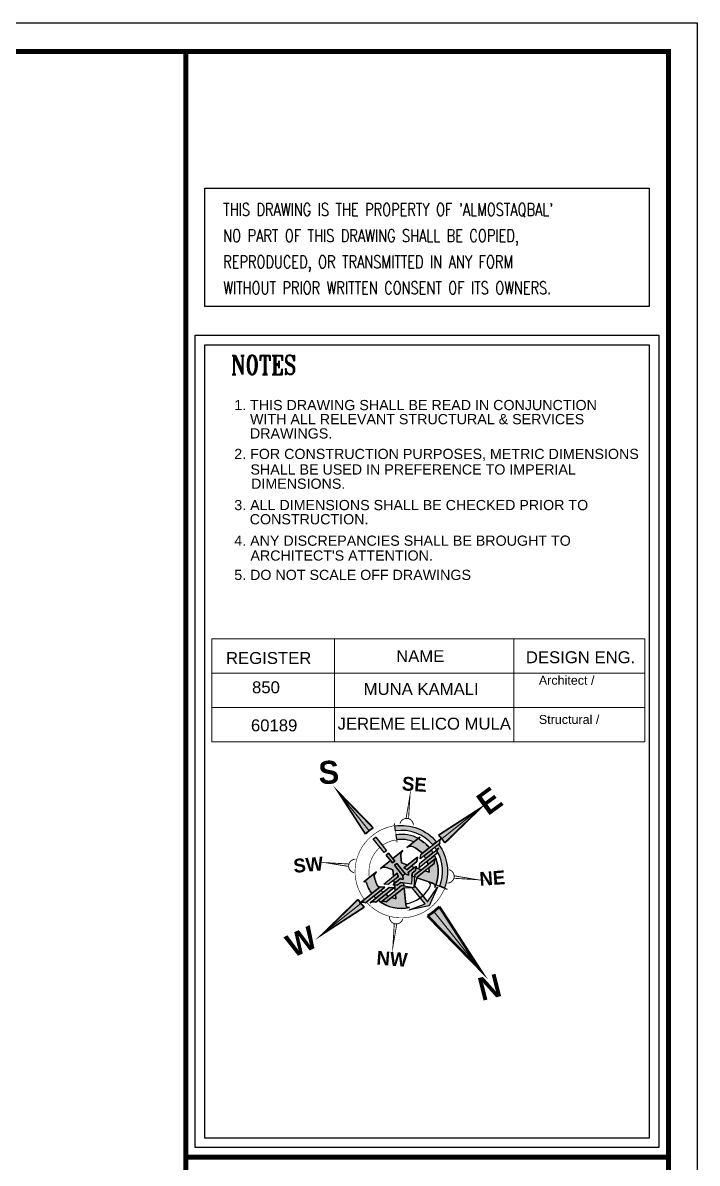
# Model space of a CAD drawing. Header units: metres. Extents: x 503482 to 1007323, y 2781056 to 5562345.
# Drawn here: x 504076.47 to 504092.66, y 2781087.14 to 2781114.53 of the extents above; entities that cross this region are included whole.
import ezdxf

# ---------------------------------------------------------------- set-up
doc = ezdxf.new("R2010")
doc.units = ezdxf.units.M
doc.header["$LTSCALE"] = 10
doc.header["$MEASUREMENT"] = 0
doc.layers.get('0').update_dxf_attribs({"linetype": 'CONTINUOUS'})
doc.layers.add('01_WALLS', color=7, linetype='CONTINUOUS', lineweight=25)
doc.layers.add('TEXT', color=254, linetype='CONTINUOUS', lineweight=13)
doc.layers.add('M.TITLE BLOCK', color=7, linetype='CONTINUOUS')
doc.styles.add('4', font='romab___.ttf')
doc.styles.add('ARIAL', font='arial.ttf')
doc.styles.add('MIC', font='romant.shx', dxfattribs={"width": 0.75})
doc.styles.add('SANSSERIFBOLD', font='sanss___.ttf', dxfattribs={"height": 18})

# ---------------------------------------------------------------- blocks, each defined once
blk = doc.blocks.new('FFFDSEW')
at = {"layer": 'TEXT', "color": 1}
for p, q in [((506281.889, 2818528.979), (506281.889, 2818526.264)), ((506286.624, 2818528.979), (506286.624, 2818526.264)), ((506278.658, 2818528.074), (506290.076, 2818528.074)), ((506278.658, 2818527.169), (506290.076, 2818527.169))]:
    blk.add_line(p, q, dxfattribs=at)
blk.add_lwpolyline([(506278.658, 2818528.979), (506290.076, 2818528.979), (506290.076, 2818526.264), (506278.658, 2818526.264)], close=True, dxfattribs=at)
at = {"layer": 'TEXT', "color": 160, "style": 'ARIAL'}
for s, height, p in [('REGISTER', 0.315, (506279.033, 2818528.319)), ('NAME', 0.315, (506283.518, 2818528.368)), ('DESIGN ENG.', 0.31496, (506286.938, 2818528.339)), ('850', 0.315, (506279.719, 2818527.547)), ('MUNA KAMALI', 0.31496, (506282.662, 2818527.502)), ('Architect /', 0.23622, (506287.28, 2818527.771)), ('60189', 0.315, (506279.69, 2818526.542)), ('JEREME ELICO MULA', 0.31496, (506281.974, 2818526.587)), ('Structural /', 0.23622, (506287.28, 2818526.737))]:
    blk.add_text(s, height=height, dxfattribs=at).set_placement(p)
blk = doc.blocks.new('hhjhj')
at = {"layer": '01_WALLS'}
h = blk.add_hatch(color=153, dxfattribs=at)
h.set_gradient(color1=(92, 145, 230), color2=(37, 105, 177), tint=1)
h.paths.add_polyline_path([(14567.69, 3871.03), (14567.69, 3864.54, -0.023761), (14570.31, 3864.54), (14570.31, 3871.03), (14584.91, 3866.66), (14569.21, 3874.62), (14554.12, 3866.97)])
h.paths.add_polyline_path([(14542.76, 3849.06, -0.262066), (14538.97, 3846.46), (14561.78, 3846.44), (14567.69, 3853), (14567.69, 3853.51), (14561.51, 3849.06)])
h.paths.add_polyline_path([(14552.4, 3841.2), (14555.18, 3843.82), (14535.71, 3843.82, -0.286116), (14531.51, 3841.2)])
h.paths.add_polyline_path([(14546.84, 3835.96), (14549.62, 3838.58), (14528.43, 3838.58, -0.286116), (14524.23, 3835.96)])
h.paths.add_polyline_path([(14565.4, 3835.96, -0.124615), (14564.45, 3838.58), (14553.44, 3838.58), (14550.66, 3835.96)])
h.paths.add_polyline_path([(14571.96, 3843.11, -0.101071), (14573.2, 3841.2), (14581.79, 3841.2), (14579.01, 3843.82), (14575.19, 3843.82), (14569, 3850.85), (14562.82, 3843.82), (14559, 3843.82), (14556.22, 3841.2), (14564.81, 3841.2, -0.102127), (14566.06, 3843.13), (14567.69, 3840.56), (14567.69, 3829.12), (14570.31, 3829.12), (14570.31, 3840.56)])
h.paths.add_polyline_path([(14573.56, 3838.58, -0.124615), (14572.61, 3835.96), (14587.35, 3835.96), (14584.57, 3838.58)])
h.paths.add_polyline_path([(14606.5, 3841.2, -0.286116), (14602.3, 3843.82), (14582.83, 3843.82), (14585.61, 3841.2)])
h.paths.add_polyline_path([(14613.78, 3835.96, -0.286116), (14609.58, 3838.58), (14588.39, 3838.58), (14591.17, 3835.96)])
h.paths.add_polyline_path([(14570.31, 3826.5), (14567.69, 3826.5), (14567.69, 3817.87), (14570.31, 3817.87)])
h.paths.add_polyline_path([(14567.69, 3800.31), (14570.31, 3800.31), (14570.31, 3809.44), (14570.31, 3815.25), (14567.69, 3815.25)])
h = blk.add_hatch(color=153, dxfattribs=at)
h.set_gradient(color1=(92, 145, 230), color2=(37, 105, 177), tint=1)
h.paths.add_polyline_path([(14567.69, 3871.03), (14567.69, 3864.54, -0.023761), (14570.31, 3864.54), (14570.31, 3871.03), (14584.91, 3866.66), (14569.21, 3874.62), (14554.12, 3866.97)])
h.paths.add_polyline_path([(14542.76, 3849.06, -0.262066), (14538.97, 3846.46), (14561.78, 3846.44), (14567.69, 3853), (14567.69, 3853.51), (14561.51, 3849.06)])
h.paths.add_polyline_path([(14552.4, 3841.2), (14555.18, 3843.82), (14535.71, 3843.82, -0.286116), (14531.51, 3841.2)])
h.paths.add_polyline_path([(14546.84, 3835.96), (14549.62, 3838.58), (14528.43, 3838.58, -0.286116), (14524.23, 3835.96)])
h.paths.add_polyline_path([(14565.4, 3835.96, -0.124615), (14564.45, 3838.58), (14553.44, 3838.58), (14550.66, 3835.96)])
h.paths.add_polyline_path([(14571.96, 3843.11, -0.101071), (14573.2, 3841.2), (14581.79, 3841.2), (14579.01, 3843.82), (14575.19, 3843.82), (14569, 3850.85), (14562.82, 3843.82), (14559, 3843.82), (14556.22, 3841.2), (14564.81, 3841.2, -0.102127), (14566.06, 3843.13), (14567.69, 3840.56), (14567.69, 3829.12), (14570.31, 3829.12), (14570.31, 3840.56)])
h.paths.add_polyline_path([(14573.56, 3838.58, -0.124615), (14572.61, 3835.96), (14587.35, 3835.96), (14584.57, 3838.58)])
h.paths.add_polyline_path([(14606.5, 3841.2, -0.286116), (14602.3, 3843.82), (14582.83, 3843.82), (14585.61, 3841.2)])
h.paths.add_polyline_path([(14613.78, 3835.96, -0.286116), (14609.58, 3838.58), (14588.39, 3838.58), (14591.17, 3835.96)])
h.paths.add_polyline_path([(14570.31, 3826.5), (14567.69, 3826.5), (14567.69, 3817.87), (14570.31, 3817.87)])
h.paths.add_polyline_path([(14567.69, 3800.31), (14570.31, 3800.31), (14570.31, 3809.44), (14570.31, 3815.25), (14567.69, 3815.25)])
h = blk.add_hatch(color=51, dxfattribs=at)
h.set_gradient(color1=(244, 242, 128), color2=(233, 230, 63), tint=1)
h.paths.add_polyline_path([(14587.04, 3852.18, -0.041979), (14589.29, 3849.06), (14595.25, 3849.06, 0.259096), (14598.98, 3846.47, 0.204681), (14582.76, 3865.47, -0.442697), (14583.86, 3861.46), (14576.04, 3849.39), (14576.5, 3849.06), (14585.06, 3849.06)])
h.paths.add_polyline_path([(14599.69, 3843.82, 0.021326), (14598.99, 3846.44), (14590.65, 3846.44, -0.030454), (14591.61, 3843.82)])
h.paths.add_polyline_path([(14600.39, 3838.58, 0.020699), (14600.15, 3841.2), (14592.23, 3841.2, -0.02878), (14592.53, 3838.58)])
h.paths.add_polyline_path([(14600.41, 3835.96), (14592.54, 3835.96, -0.122048), (14589.29, 3825.41, -0.198912), (14585.58, 3823.88), (14599.81, 3823.88, -0.577302), (14598.42, 3825.86, 0.08143)])
h.paths.add_polyline_path([(14581.2, 3823.88, -0.256233), (14576.78, 3826.3), (14573.67, 3831.19), (14576.7, 3835.96), (14572.61, 3835.96, 0.124615), (14573.56, 3838.58), (14578.37, 3838.58), (14580.04, 3841.2), (14573.2, 3841.2, 0.101071), (14571.96, 3843.11), (14570.31, 3840.56), (14570.31, 3829.12), (14567.69, 3829.12), (14567.69, 3840.56), (14566.06, 3843.13, 0.102127), (14564.81, 3841.2), (14557.96, 3841.2), (14559.63, 3838.58), (14564.45, 3838.58, 0.124615), (14565.4, 3835.96), (14561.3, 3835.96), (14564.34, 3831.19), (14561.22, 3826.3, -0.256233), (14556.8, 3823.88), (14567.69, 3823.88), (14567.69, 3826.5), (14570.31, 3826.5), (14570.31, 3823.88)])
h.paths.add_polyline_path([(14576.23, 3846.44), (14575, 3847.8), (14573.6, 3845.63), (14575.19, 3843.82), (14579.01, 3843.82), (14580.7, 3842.23), (14583.38, 3846.44)])
h.paths.add_polyline_path([(14550.96, 3852.18), (14552.95, 3849.06), (14561.51, 3849.06), (14562.03, 3849.44), (14554.31, 3861.56, -0.449697), (14555.38, 3865.33, 0.211021), (14538.97, 3846.46, 0.262066), (14542.76, 3849.06), (14548.72, 3849.06, -0.041897)])
h.paths.add_polyline_path([(14546.4, 3843.82, -0.030549), (14547.37, 3846.45), (14538.97, 3846.46, 0.022049), (14538.28, 3843.82)])
h.paths.add_polyline_path([(14537.83, 3841.2, 0.021253), (14537.61, 3838.58), (14545.48, 3838.58, -0.02874), (14545.79, 3841.2)])
h.paths.add_polyline_path([(14545.48, 3835.96), (14537.62, 3835.96, 0.085165), (14539.84, 3825.73, -0.447729), (14538.44, 3823.88), (14552.43, 3823.88, -0.198912), (14548.72, 3825.41, -0.121853)])
h.paths.add_polyline_path([(14554.62, 3846.45), (14557.31, 3842.23), (14559, 3843.82), (14562.82, 3843.82), (14564.44, 3845.67), (14563.05, 3847.85), (14561.78, 3846.44)])
h = blk.add_hatch(color=153, dxfattribs=at)
h.set_gradient(color1=(92, 145, 230), color2=(37, 105, 177), tint=1)
h.paths.add_polyline_path([(14576.5, 3849.06), (14576.04, 3849.39), (14570.31, 3853.51), (14570.31, 3864.54, 0.023761), (14567.69, 3864.54), (14567.69, 3853), (14569, 3854.46), (14576.23, 3846.44), (14583.38, 3846.44), (14598.99, 3846.44, 0.000195), (14598.98, 3846.47, -0.259096), (14595.25, 3849.06), (14589.29, 3849.06)])
h = blk.add_hatch(color=153, dxfattribs=at)
h.set_gradient(color1=(92, 145, 230), color2=(37, 105, 177), tint=1)
h.paths.add_polyline_path([(14576.5, 3849.06), (14576.04, 3849.39), (14570.31, 3853.51), (14570.31, 3864.54, 0.023761), (14567.69, 3864.54), (14567.69, 3853), (14569, 3854.46), (14576.23, 3846.44), (14583.38, 3846.44), (14598.99, 3846.44, 0.000195), (14598.98, 3846.47, -0.259096), (14595.25, 3849.06), (14589.29, 3849.06)])
h = blk.add_hatch(color=153, dxfattribs=at)
h.set_gradient(color1=(92, 145, 230), color2=(37, 105, 177), tint=1)
h.paths.add_polyline_path([(14603.75, 3842.09, 0.158286), (14606.5, 3841.2), (14603.87, 3841.2, -0.018728), (14604.09, 3838.58), (14608.28, 3838.58, 0.254419), (14589, 3870.83), (14586.87, 3867.22, -0.226556)])
h.paths.add_polyline_path([(14586.86, 3806.74), (14589.01, 3803.14, 0.258202), (14608.3, 3835.96), (14604.11, 3835.96, -0.257526)])
h.paths.add_polyline_path([(14598.17, 3823.88), (14593.28, 3823.88, -0.119249), (14583, 3813.2), (14585.25, 3809.44, 0.155133)])
at = {"layer": '01_WALLS', "color": 2}
blk.add_line((14570.31, 3840.56), (14567.69, 3840.56), dxfattribs=at)
at = {"layer": '01_WALLS', "color": 253, "const_width": 0.5}
for points in [[(14590.29, 3873.01, -0.395207), (14587.09, 3872.1, 0.387736), (14535.68, 3858.2, 0.132388), (14529.53, 3838.58), (14537.61, 3838.58, -0.021253), (14537.83, 3841.2), (14531.51, 3841.2, 0.286116), (14535.71, 3843.82), (14538.28, 3843.82, -0.234593), (14555.43, 3865.35, 0.455538), (14554.31, 3861.56), (14554.77, 3860.84, -0.03708), (14558.37, 3862.44, -0.087276), (14567.69, 3864.54), (14567.69, 3871.03), (14554.12, 3866.97), (14569.21, 3874.62), (14584.91, 3866.66), (14570.31, 3871.03), (14570.31, 3864.54, -0.095661), (14580.48, 3862.07, -0.429692), (14581.58, 3858.29), (14584.3, 3862.88, 0.297133), (14582.7, 3865.5, -0.0213), (14585.08, 3864.2)], [(14547.31, 3819.93, -0.045891), (14544.46, 3823.88), (14538.44, 3823.88, 0.447729), (14539.84, 3825.73, -0.085165), (14537.62, 3835.96), (14529.51, 3835.96, 0.262554), (14549.45, 3802.66, 0.253777), (14587.11, 3801.88, -0.396007), (14590.31, 3800.97), (14581.69, 3815.38, -0.340554), (14581.31, 3812.44, -0.105876), (14570.31, 3809.44), (14570.31, 3800.31), (14567.69, 3800.31), (14567.69, 3809.43, -0.220839)]]:
    blk.add_lwpolyline(points, format="xyb", close=True, dxfattribs=at)
at = {"layer": '01_WALLS', "color": 144}
for points in [[(14584.91, 3866.66), (14569.21, 3874.62), (14554.12, 3866.97), (14567.69, 3871.03), (14567.69, 3853.51), (14561.51, 3849.06), (14542.76, 3849.06, -0.262066), (14538.97, 3846.46), (14561.78, 3846.44), (14569, 3854.46), (14576.23, 3846.44), (14599.46, 3846.44, -0.286116), (14595.25, 3849.06), (14576.5, 3849.06), (14570.31, 3853.51), (14570.31, 3871.03), (14584.91, 3866.66)], [(14584.91, 3866.66), (14569.21, 3874.62), (14554.12, 3866.97), (14567.69, 3871.03), (14567.69, 3853.51), (14561.51, 3849.06), (14542.76, 3849.06, -0.262066), (14538.97, 3846.46), (14561.78, 3846.44), (14569, 3854.46), (14576.23, 3846.44), (14599.46, 3846.44, -0.286116), (14595.25, 3849.06), (14576.5, 3849.06), (14570.31, 3853.51), (14570.31, 3871.03), (14584.91, 3866.66)], [(14535.71, 3843.82), (14555.18, 3843.82), (14552.4, 3841.2), (14531.51, 3841.2, 0.286116), (14535.71, 3843.82, -0.286116)], [(14535.71, 3843.82), (14555.18, 3843.82), (14552.4, 3841.2), (14531.51, 3841.2, 0.286116), (14535.71, 3843.82, -0.286116)], [(14581.79, 3841.2), (14579.01, 3843.82), (14575.19, 3843.82), (14569, 3850.85), (14562.82, 3843.82), (14559, 3843.82), (14556.22, 3841.2), (14564.81, 3841.2, -0.102127), (14566.06, 3843.13), (14567.69, 3840.56), (14567.69, 3829.12), (14570.31, 3829.12), (14570.31, 3840.56), (14571.96, 3843.11, -0.101071), (14573.2, 3841.2), (14581.79, 3841.2)], [(14581.79, 3841.2), (14579.01, 3843.82), (14575.19, 3843.82), (14569, 3850.85), (14562.82, 3843.82), (14559, 3843.82), (14556.22, 3841.2), (14564.81, 3841.2, -0.102127), (14566.06, 3843.13), (14567.69, 3840.56), (14567.69, 3829.12), (14570.31, 3829.12), (14570.31, 3840.56), (14571.96, 3843.11, -0.101071), (14573.2, 3841.2), (14581.79, 3841.2)], [(14602.3, 3843.82), (14582.83, 3843.82), (14585.61, 3841.2), (14606.5, 3841.2, -0.286116), (14602.3, 3843.82, 0.286116)], [(14602.3, 3843.82), (14582.83, 3843.82), (14585.61, 3841.2), (14606.5, 3841.2, -0.286116), (14602.3, 3843.82, 0.286116)], [(14549.62, 3838.58), (14546.84, 3835.96), (14524.23, 3835.96, 0.286116), (14528.43, 3838.58, 1.604486), (14528.43, 3838.58), (14549.62, 3838.58)], [(14549.62, 3838.58), (14546.84, 3835.96), (14524.23, 3835.96, 0.286116), (14528.43, 3838.58, 1.604486), (14528.43, 3838.58), (14549.62, 3838.58)], [(14564.45, 3838.58), (14553.44, 3838.58), (14550.66, 3835.96), (14565.4, 3835.96, -0.124615), (14564.45, 3838.58, 1.780028)], [(14564.45, 3838.58), (14553.44, 3838.58), (14550.66, 3835.96), (14565.4, 3835.96, -0.124615), (14564.45, 3838.58, 1.780028)], [(14573.56, 3838.58), (14584.57, 3838.58), (14587.35, 3835.96), (14572.61, 3835.96, 0.124615), (14573.56, 3838.58, -1.780028)], [(14573.56, 3838.58), (14584.57, 3838.58), (14587.35, 3835.96), (14572.61, 3835.96, 0.124615), (14573.56, 3838.58, -1.780028)], [(14588.39, 3838.58), (14591.17, 3835.96), (14613.78, 3835.96, -0.286116), (14609.58, 3838.58, -1.604486), (14609.58, 3838.58), (14588.39, 3838.58)], [(14588.39, 3838.58), (14591.17, 3835.96), (14613.78, 3835.96, -0.286116), (14609.58, 3838.58, -1.604486), (14609.58, 3838.58), (14588.39, 3838.58)]]:
    blk.add_lwpolyline(points, format="xyb", dxfattribs=at)
at = {"layer": '01_WALLS', "color": 2}
for points in [[(14569.21, 3874.62), (14554.12, 3866.97), (14567.69, 3871.03), (14567.69, 3864.54, -0.023761), (14570.31, 3864.54), (14570.31, 3871.03), (14584.91, 3866.66)], [(14554.31, 3861.56, -0.449697), (14555.38, 3865.33, 0.211021), (14538.97, 3846.46, 0.262066), (14542.76, 3849.06), (14548.72, 3849.06, -0.041897), (14550.96, 3852.18), (14552.95, 3849.06), (14561.51, 3849.06), (14562.03, 3849.44)], [(14569, 3854.46), (14576.23, 3846.44), (14598.99, 3846.44, 0.000195), (14598.98, 3846.47, -0.259096), (14595.25, 3849.06), (14576.5, 3849.06), (14570.31, 3853.51), (14570.31, 3864.54, 0.023761), (14567.69, 3864.54), (14567.69, 3853.51), (14561.51, 3849.06), (14542.76, 3849.06, -0.262066), (14538.97, 3846.46), (14561.78, 3846.44)], [(14595.25, 3849.06), (14589.29, 3849.06), (14576.5, 3849.06), (14576.04, 3849.39), (14570.31, 3853.51), (14570.31, 3864.54, 0.023761), (14567.69, 3864.54), (14567.69, 3853.51), (14561.51, 3849.06), (14552.95, 3849.06), (14542.76, 3849.06, -0.262066), (14538.97, 3846.46), (14547.37, 3846.45), (14561.78, 3846.44), (14563.05, 3847.85), (14569, 3854.46), (14576.23, 3846.44), (14583.38, 3846.44), (14598.99, 3846.44, 0.000195), (14598.98, 3846.47, -0.259096)], [(14569, 3854.46), (14576.23, 3846.44), (14598.99, 3846.44, 0.000195), (14598.98, 3846.47, -0.259096), (14595.25, 3849.06), (14576.5, 3849.06), (14570.31, 3853.51), (14570.31, 3864.54, 0.023761), (14567.69, 3864.54), (14567.69, 3853.51), (14561.51, 3849.06), (14542.76, 3849.06, -0.262066), (14538.97, 3846.46), (14561.78, 3846.44)], [(14595.25, 3849.06), (14589.29, 3849.06), (14576.5, 3849.06), (14576.04, 3849.39), (14570.31, 3853.51), (14570.31, 3864.54, 0.023761), (14567.69, 3864.54), (14567.69, 3853.51), (14561.51, 3849.06), (14552.95, 3849.06), (14542.76, 3849.06, -0.262066), (14538.97, 3846.46), (14547.37, 3846.45), (14561.78, 3846.44), (14563.05, 3847.85), (14569, 3854.46), (14576.23, 3846.44), (14583.38, 3846.44), (14598.99, 3846.44, 0.000195), (14598.98, 3846.47, -0.259096)], [(14582.76, 3865.47, -0.447266), (14583.83, 3861.42), (14576.04, 3849.39), (14576.5, 3849.06), (14585.06, 3849.06), (14587.04, 3852.18, -0.041979), (14589.29, 3849.06), (14595.25, 3849.06, 0.259096), (14598.98, 3846.47, 0.204681)], [(14589, 3870.83), (14586.87, 3867.22, -0.226556), (14603.75, 3842.09, 0.158286), (14606.5, 3841.2), (14603.87, 3841.2, -0.018728), (14604.09, 3838.58), (14608.28, 3838.58, 0.254419)], [(14555.18, 3843.82), (14535.71, 3843.82, -0.286116), (14531.51, 3841.2), (14552.4, 3841.2)], [(14555.18, 3843.82), (14535.71, 3843.82, -0.286116), (14531.51, 3841.2), (14552.4, 3841.2)], [(14547.37, 3846.45), (14538.97, 3846.46, 0.022049), (14538.28, 3843.82), (14546.4, 3843.82, -0.030549)], [(14569, 3850.85), (14562.82, 3843.82), (14559, 3843.82), (14556.22, 3841.2), (14564.81, 3841.2, -0.102127), (14566.06, 3843.13), (14567.69, 3840.56), (14567.69, 3829.12), (14570.31, 3829.12), (14570.31, 3840.56), (14571.96, 3843.11, -0.101071), (14573.2, 3841.2), (14581.79, 3841.2), (14579.01, 3843.82), (14575.19, 3843.82)], [(14569, 3850.85), (14562.82, 3843.82), (14559, 3843.82), (14556.22, 3841.2), (14564.81, 3841.2, -0.102127), (14566.06, 3843.13), (14567.69, 3840.56), (14567.69, 3829.12), (14570.31, 3829.12), (14570.31, 3840.56), (14571.96, 3843.11, -0.101071), (14573.2, 3841.2), (14581.79, 3841.2), (14579.01, 3843.82), (14575.19, 3843.82)], [(14576.78, 3826.3), (14573.67, 3831.19), (14576.7, 3835.96), (14572.61, 3835.96, 0.124615), (14573.56, 3838.58), (14578.37, 3838.58), (14580.04, 3841.2), (14573.2, 3841.2, 0.101071), (14571.96, 3843.11), (14570.31, 3840.56), (14570.31, 3829.12), (14567.69, 3829.12), (14567.69, 3840.56), (14566.06, 3843.13, 0.102127), (14564.81, 3841.2), (14557.96, 3841.2), (14559.63, 3838.58), (14564.45, 3838.58, 0.124615), (14565.4, 3835.96), (14561.3, 3835.96), (14564.34, 3831.19), (14561.22, 3826.3, -0.256233), (14556.8, 3823.88), (14567.69, 3823.88), (14567.69, 3826.5), (14570.31, 3826.5), (14570.31, 3823.88), (14581.2, 3823.88, -0.256233)], [(14602.3, 3843.82), (14582.83, 3843.82), (14585.61, 3841.2), (14606.5, 3841.2, -0.286116)], [(14602.3, 3843.82), (14582.83, 3843.82), (14585.61, 3841.2), (14606.5, 3841.2, -0.286116)], [(14598.99, 3846.44), (14590.65, 3846.44, -0.030454), (14591.61, 3843.82), (14599.69, 3843.82, 0.021326)], [(14549.62, 3838.58), (14528.43, 3838.58, -0.286116), (14524.23, 3835.96), (14546.84, 3835.96)], [(14549.62, 3838.58), (14528.43, 3838.58, -0.286116), (14524.23, 3835.96), (14546.84, 3835.96)], [(14545.79, 3841.2), (14537.83, 3841.2, 0.021253), (14537.61, 3838.58), (14545.48, 3838.58, -0.02874)], [(14545.48, 3835.96), (14537.62, 3835.96, 0.085165), (14539.84, 3825.73, -0.447729), (14538.44, 3823.88), (14552.43, 3823.88, -0.198912), (14548.72, 3825.41, -0.121853)], [(14564.45, 3838.58), (14553.44, 3838.58), (14550.66, 3835.96), (14565.4, 3835.96, -0.124615)], [(14564.45, 3838.58), (14553.44, 3838.58), (14550.66, 3835.96), (14565.4, 3835.96, -0.124615)], [(14584.57, 3838.58), (14573.56, 3838.58, -0.124615), (14572.61, 3835.96), (14587.35, 3835.96)], [(14584.57, 3838.58), (14573.56, 3838.58, -0.124615), (14572.61, 3835.96), (14587.35, 3835.96)], [(14600.41, 3835.96), (14592.54, 3835.96, -0.122048), (14589.29, 3825.41, -0.198912), (14585.58, 3823.88), (14599.57, 3823.88, -0.473477), (14598.35, 3825.66, 0.083144)], [(14608.3, 3835.96), (14604.11, 3835.96, -0.257526), (14586.86, 3806.74), (14589.01, 3803.14, 0.258202)], [(14609.58, 3838.58), (14588.39, 3838.58), (14591.17, 3835.96), (14613.78, 3835.96, -0.286116)], [(14609.58, 3838.58), (14588.39, 3838.58), (14591.17, 3835.96), (14613.78, 3835.96, -0.286116)], [(14600.15, 3841.2), (14592.23, 3841.2, -0.02878), (14592.53, 3838.58), (14600.39, 3838.58, 0.020699)], [(14598.17, 3823.88), (14593.28, 3823.88, -0.119249), (14583, 3813.2), (14585.25, 3809.44, 0.155133)]]:
    blk.add_lwpolyline(points, format="xyb", close=True, dxfattribs=at)
at = {"layer": '01_WALLS', "color": 5}
blk.add_lwpolyline([(14585.08, 3864.2), (14590.29, 3873.01)], dxfattribs=at)
at = {"layer": '01_WALLS', "color": 4}
for points in [[(14538.28, 3843.82, -0.23416), (14555.38, 3865.33, 0.449697), (14554.31, 3861.56), (14562.03, 3849.44)], [(14576.04, 3849.39), (14583.86, 3861.46, 0.442697), (14582.76, 3865.47)], [(14582.76, 3865.47, -0.204681), (14598.98, 3846.47, -0.204681)], [(14589, 3870.83), (14586.87, 3867.22, -0.226556), (14603.75, 3842.09, -0.226556)], [(14608.28, 3838.58, 0.254419), (14589, 3870.83)], [(14547.37, 3846.45, 0.030549), (14546.4, 3843.82, 0.030549)], [(14552.95, 3849.06), (14550.96, 3852.18, 0.041897), (14548.72, 3849.06)], [(14589.29, 3849.06, 0.041979), (14587.04, 3852.18), (14585.06, 3849.06)], [(14591.61, 3843.82, 0.030454), (14590.65, 3846.44)], [(14598.99, 3846.44, -0.021326), (14599.69, 3843.82)], [(14537.61, 3838.58, -0.021253), (14537.83, 3841.2)], [(14545.48, 3835.96, 0.121853), (14548.72, 3825.41, 0.198912), (14552.43, 3823.88), (14538.44, 3823.88, 0.447729), (14539.84, 3825.73, -0.085165), (14537.62, 3835.96)], [(14545.79, 3841.2, 0.02874), (14545.48, 3838.58, 0.02874)], [(14576.7, 3835.96), (14573.67, 3831.19), (14576.78, 3826.3, 0.256233), (14581.2, 3823.88), (14570.31, 3823.88), (14570.31, 3826.5), (14567.69, 3826.5), (14567.69, 3823.88), (14556.8, 3823.88, 0.256233), (14561.22, 3826.3), (14564.34, 3831.19), (14561.3, 3835.96)], [(14600.41, 3835.96, -0.083144), (14598.35, 3825.66, 0.473477), (14599.57, 3823.88), (14585.58, 3823.88, 0.198912), (14589.29, 3825.41, 0.122048), (14592.54, 3835.96)], [(14604.11, 3835.96, -0.257526), (14586.86, 3806.74), (14589.01, 3803.14, 0.258202), (14608.3, 3835.96)], [(14592.53, 3838.58, 0.02878), (14592.23, 3841.2)], [(14600.15, 3841.2, -0.020699), (14600.39, 3838.58, -0.020699)], [(14603.87, 3841.2, -0.018728), (14604.09, 3838.58, -0.018728)], [(14598.17, 3823.88), (14593.28, 3823.88, -0.119249), (14583, 3813.2), (14585.25, 3809.44, 0.155133), (14598.17, 3823.88, 1.018988)]]:
    blk.add_lwpolyline(points, format="xyb", dxfattribs=at)
at = {"layer": '01_WALLS', "color": 5}
blk.add_lwpolyline([(14554.77, 3860.84, -0.03708), (14558.37, 3862.44, -0.209155), (14580.48, 3862.07, -0.433515), (14581.57, 3858.26), (14584.3, 3862.88)], format="xyb", dxfattribs=at)
at = {"layer": '01_WALLS', "color": 2}
for points in [[(14564.44, 3845.67), (14563.05, 3847.85), (14561.78, 3846.44), (14554.62, 3846.45), (14557.31, 3842.23), (14559, 3843.82), (14562.82, 3843.82)], [(14583.38, 3846.44), (14576.23, 3846.44), (14575, 3847.8), (14573.6, 3845.63), (14575.19, 3843.82), (14579.01, 3843.82), (14580.7, 3842.23)], [(14570.31, 3826.5), (14567.69, 3826.5), (14567.69, 3817.87), (14570.31, 3817.87)], [(14570.31, 3815.25), (14567.69, 3815.25), (14567.69, 3800.31), (14570.31, 3800.31), (14570.31, 3809.44)]]:
    blk.add_lwpolyline(points, close=True, dxfattribs=at)
at = {"layer": '01_WALLS', "color": 4}
for points in [[(14557.31, 3842.23), (14554.62, 3846.45)], [(14563.05, 3847.85), (14564.44, 3845.67)], [(14566.06, 3843.13), (14567.69, 3840.56), (14567.69, 3829.12), (14570.31, 3829.12), (14570.31, 3840.56), (14571.96, 3843.11)], [(14573.6, 3845.63), (14575, 3847.8)], [(14583.38, 3846.44), (14580.7, 3842.23)], [(14559.63, 3838.58), (14557.96, 3841.2)], [(14580.04, 3841.2), (14578.37, 3838.58)]]:
    blk.add_lwpolyline(points, dxfattribs=at)
at = {"layer": '01_WALLS', "color": 144}
for points in [[(14567.69, 3826.5), (14570.31, 3826.5), (14570.31, 3817.87), (14567.69, 3817.87)], [(14567.69, 3800.31), (14570.31, 3800.31), (14570.31, 3815.25), (14567.69, 3815.25)]]:
    blk.add_lwpolyline(points, close=True, dxfattribs=at)
blk = doc.blocks.new('TRTRYEYRTUYUYT')
at = {"layer": '01_WALLS', "lineweight": 5}
h = blk.add_hatch(color=153, dxfattribs=at)
h.set_gradient(color1=(92, 145, 230), color2=(37, 105, 177), tint=1)
h.paths.add_polyline_path([(503389.995, 2781167.629, -0.023837), (503390.037, 2781167.659), (503389.673, 2781168.032)])
h = blk.add_hatch(color=51, dxfattribs=at)
h.set_gradient(color1=(244, 242, 128), color2=(233, 230, 63), tint=1)
h.paths.add_polyline_path([(503389.673, 2781168.032), (503389.956, 2781167.595, -0.023837), (503389.995, 2781167.629)])
h = blk.add_hatch(color=51, dxfattribs=at)
h.set_gradient(color1=(244, 242, 128), color2=(233, 230, 63), tint=1)
h.paths.add_polyline_path([(503391.23, 2781167.858), (503390.793, 2781167.575, -0.023837), (503390.827, 2781167.536)])
h = blk.add_hatch(color=153, dxfattribs=at)
h.set_gradient(color1=(92, 145, 230), color2=(37, 105, 177), tint=1)
h.paths.add_polyline_path([(503390.827, 2781167.536, -0.023837), (503390.857, 2781167.493), (503391.23, 2781167.858)])
h = blk.add_hatch(color=51, dxfattribs=at)
h.set_gradient(color1=(244, 242, 128), color2=(233, 230, 63), tint=1)
h.paths.add_polyline_path([(503389.498, 2781166.475), (503389.871, 2781166.839, 0.023837), (503389.902, 2781166.797)])
h = blk.add_hatch(color=153, dxfattribs=at)
h.set_gradient(color1=(92, 145, 230), color2=(37, 105, 177), tint=1)
h.paths.add_polyline_path([(503389.902, 2781166.797, 0.023837), (503389.936, 2781166.758), (503389.498, 2781166.475)])
h = blk.add_hatch(color=51, dxfattribs=at)
h.set_gradient(color1=(244, 242, 128), color2=(233, 230, 63), tint=1)
h.paths.add_polyline_path([(503391.217, 2781166.099), (503390.671, 2781166.658, 0.023837), (503390.734, 2781166.704)])
h = blk.add_hatch(color=153, dxfattribs=at)
h.set_gradient(color1=(92, 145, 230), color2=(37, 105, 177), tint=1)
h.paths.add_polyline_path([(503390.734, 2781166.704, 0.023837), (503390.792, 2781166.755), (503391.217, 2781166.099)])
at = {"layer": '01_WALLS', "color": 4, "lineweight": 5, "elevation": 0}
for points, const_width in [([(503390.042, 2781167.662), (503389.643, 2781168.071), (503389.953, 2781167.591, -0.05229), (503390.042, 2781167.662, 3.611598)], 0.0199), ([(503390.86, 2781167.489), (503391.269, 2781167.888), (503390.789, 2781167.578, -0.05229), (503390.86, 2781167.489, 3.611598)], 0.0199), ([(503390.348, 2781167.709, 0.03149), (503390.348, 2781167.709, -0.893249), (503390.501, 2781167.692, -0.991143)], 0.00997), ([(503389.839, 2781167.303, -0.03149), (503389.839, 2781167.303, 0.893249), (503389.822, 2781167.15, 0.991143)], 0.00997), ([(503390.89, 2781167.03, -0.03149), (503390.89, 2781167.03, 0.893249), (503390.907, 2781167.183, 0.991143)], 0.00997), ([(503389.94, 2781166.755), (503389.46, 2781166.444), (503389.869, 2781166.843, 0.05229), (503389.94, 2781166.755, -3.611598)], 0.0199), ([(503390.798, 2781166.76), (503391.263, 2781166.041), (503390.664, 2781166.654, 0.05229), (503390.798, 2781166.76, -3.611598)], 0.0299), ([(503390.381, 2781166.624, 0.03149), (503390.381, 2781166.624, -0.893249), (503390.228, 2781166.641, -0.991143)], 0.00997)]:
    blk.add_lwpolyline(points, format="xyb", dxfattribs=dict(at, const_width=const_width))
at = {"layer": '01_WALLS', "color": 4, "lineweight": 5, "const_width": 0.00997, "elevation": 0}
for points in [[(503390.446, 2781167.766), (503390.462, 2781168.031), (503390.418, 2781167.769)], [(503389.762, 2781167.22), (503389.5, 2781167.263), (503389.765, 2781167.248)], [(503390.967, 2781167.113), (503391.229, 2781167.069), (503390.964, 2781167.085)], [(503390.283, 2781166.567), (503390.267, 2781166.301), (503390.311, 2781166.564)]]:
    blk.add_lwpolyline(points, dxfattribs=at)
at = {"layer": 'M.TITLE BLOCK', "color": 253, "linetype": 'Continuous', "lineweight": 5, "ltscale": 24}
for p, q in [((503389.995, 2781167.629, 0), (503389.673, 2781168.032, 0)), ((503390.827, 2781167.536, 0), (503391.23, 2781167.858, 0)), ((503389.902, 2781166.797, 0), (503389.498, 2781166.475, 0)), ((503390.734, 2781166.704, 0), (503391.217, 2781166.099, 0))]:
    blk.add_line(p, q, dxfattribs=at)
at = {"layer": '01_WALLS', "color": 4, "lineweight": 5, "xscale": -0.01340326216943659, "yscale": 0.01340326216943664, "zscale": 0.01340326216943664, "rotation": 218.5945373536004}
blk.add_blockref('hhjhj', (503205.662, 2781085.545, 0), dxfattribs=at)
at = {"layer": 'M.TITLE BLOCK', "color": 144, "linetype": 'Continuous', "lineweight": 5, "style": '4'}
for s, rotation, p in [('S', 2.4794, (503389.423, 2781168.16, 0)), ('E', 36.0999, (503391.353, 2781167.794, 0)), ('W', 24.9123, (503389.126, 2781166.172, 0)), ('N', 194.1869, (503391.462, 2781165.999, 0))]:
    blk.add_text(s, height=0.263, rotation=rotation, dxfattribs=at).set_placement(p)
at = {"layer": 'M.TITLE BLOCK', "color": 2, "linetype": 'Continuous', "lineweight": 5, "style": '4'}
for s, rotation, p in [('SE', 356.0918, (503390.367, 2781168.091, 0)), ('SW', 5.2632, (503389.138, 2781167.146, 0)), ('NE', 4.03, (503391.262, 2781166.998, 0)), ('NW', 355.7574, (503390.076, 2781166.098, 0))]:
    blk.add_text(s, height=0.158, rotation=rotation, dxfattribs=at).set_placement(p)

msp = doc.modelspace()

# ---------------------------------------------------------------- linework, layer by layer
at = {"layer": 'M.TITLE BLOCK', "color": 253, "linetype": 'Continuous', "ltscale": 24}
for points in [[(504007.755, 2781114.527), (504092.661, 2781114.527), (504092.661, 2781056.107), (504007.755, 2781056.107)], [(504007.755, 2781114.527), (504092.661, 2781114.527), (504092.661, 2781056.107), (504007.755, 2781056.107)], [(504091.512, 2781107.711), (504080.844, 2781107.711), (504080.844, 2781110.558), (504091.512, 2781110.558), (504091.512, 2781107.711)], [(504091.512, 2781107.711), (504080.844, 2781107.711), (504080.844, 2781110.558), (504091.512, 2781110.558), (504091.512, 2781107.711)]]:
    msp.add_lwpolyline(points, close=True, dxfattribs=at)
at = {"layer": 'M.TITLE BLOCK', "color": 252, "const_width": 0.121}
msp.add_lwpolyline([(504008.446, 2781113.836), (504091.97, 2781113.836), (504091.97, 2781056.797), (504008.446, 2781056.797)], close=True, dxfattribs=at)
msp.add_lwpolyline([(504008.446, 2781113.836), (504091.97, 2781113.836), (504091.97, 2781056.797), (504008.446, 2781056.797)], close=True, dxfattribs=at)
for points in [[(504080.387, 2781113.835), (504080.387, 2781056.799)], [(504080.387, 2781113.835), (504080.387, 2781056.799)], [(504091.97, 2781087.282), (504080.387, 2781087.282)], [(504091.97, 2781087.282), (504080.387, 2781087.282)]]:
    msp.add_lwpolyline(points, dxfattribs=at)
at = {"layer": 'M.TITLE BLOCK', "color": 253, "linetype": 'Continuous', "ltscale": 24}
for points in [[(504080.614, 2781087.511), (504080.614, 2781107.024), (504091.741, 2781107.024), (504091.741, 2781087.511)], [(504080.614, 2781087.511), (504080.614, 2781107.024), (504091.741, 2781107.024), (504091.741, 2781087.511)], [(504080.844, 2781087.741), (504080.844, 2781106.794), (504091.512, 2781106.794)], [(504080.844, 2781087.741), (504080.844, 2781106.794), (504091.512, 2781106.794)], [(504091.512, 2781106.794), (504091.512, 2781087.741)], [(504091.512, 2781106.794), (504091.512, 2781087.741)], [(504091.512, 2781087.741), (504080.844, 2781087.741)], [(504091.512, 2781087.741), (504080.844, 2781087.741)], [(504091.741, 2781087.511), (504080.614, 2781087.511)], [(504091.741, 2781087.511), (504080.614, 2781087.511)]]:
    msp.add_lwpolyline(points, dxfattribs=at)

# ---------------------------------------------------------------- block references
at = {"color": 30, "xscale": 0.9104313940631151, "yscale": 0.9104313940631151, "zscale": 0.9104313940631151}
msp.add_blockref('FFFDSEW', (43149.026, 215022.461), dxfattribs=at)
at = {"layer": '01_WALLS', "color": 3, "xscale": 2.100617634694927, "yscale": 2.100617634694927, "zscale": 2.100617634694927}
msp.add_blockref('TRTRYEYRTUYUYT', (-553345.115, -3061074.643, 0), dxfattribs=at)

# ---------------------------------------------------------------- texts
at = {"layer": 'M.TITLE BLOCK', "color": 1, "style": 'MIC', "width": 0.75}
for s, p in [("THIS DRAWING IS THE PROPERTY OF 'ALMOSTAQBAL'", (504081.285, 2781109.889)), ("THIS DRAWING IS THE PROPERTY OF 'ALMOSTAQBAL'", (504081.285, 2781109.889)), ('NO PART OF THIS DRAWING SHALL BE COPIED,', (504081.285, 2781109.263)), ('NO PART OF THIS DRAWING SHALL BE COPIED,', (504081.285, 2781109.263)), ('REPRODUCED, OR TRANSMITTED IN ANY FORM', (504081.285, 2781108.634)), ('REPRODUCED, OR TRANSMITTED IN ANY FORM', (504081.285, 2781108.634)), ('WITHOUT PRIOR WRITTEN CONSENT OF ITS OWNERS.', (504081.285, 2781108.009)), ('WITHOUT PRIOR WRITTEN CONSENT OF ITS OWNERS.', (504081.285, 2781108.009))]:
    msp.add_text(s, height=0.30278, dxfattribs=at).set_placement(p)
at = {"layer": 'M.TITLE BLOCK', "color": 253, "linetype": 'Continuous', "ltscale": 24, "style": 'MIC', "width": 0.75}
msp.add_text('NOTES', height=0.4542, dxfattribs=at).set_placement((504081.47, 2781106.084))
msp.add_text('NOTES', height=0.4542, dxfattribs=at).set_placement((504081.47, 2781106.084))
at = {"layer": 'M.TITLE BLOCK', "color": 253, "linetype": 'Continuous', "ltscale": 24, "style": 'SANSSERIFBOLD'}
for s, height, p in [('1. THIS DRAWING SHALL BE READ IN CONJUNCTION', 0.24485, (504081.55, 2781105.224)), ('1. THIS DRAWING SHALL BE READ IN CONJUNCTION', 0.24485, (504081.55, 2781105.224)), ('WITH ALL RELEVANT STRUCTURAL & SERVICES', 0.24485, (504081.929, 2781104.886)), ('WITH ALL RELEVANT STRUCTURAL & SERVICES', 0.24485, (504081.929, 2781104.886)), ('DRAWINGS.', 0.2448, (504081.926, 2781104.543)), ('DRAWINGS.', 0.2448, (504081.926, 2781104.543)), ('2. FOR CONSTRUCTION PURPOSES, METRIC DIMENSIONS', 0.24485, (504081.55, 2781104.05)), ('2. FOR CONSTRUCTION PURPOSES, METRIC DIMENSIONS', 0.24485, (504081.55, 2781104.05)), ('SHALL BE USED IN PREFERENCE TO IMPERIAL ', 0.24485, (504081.938, 2781103.677)), ('SHALL BE USED IN PREFERENCE TO IMPERIAL ', 0.24485, (504081.938, 2781103.677)), ('DIMENSIONS.', 0.24485, (504081.954, 2781103.335)), ('DIMENSIONS.', 0.24485, (504081.954, 2781103.335)), ('3. ALL DIMENSIONS SHALL BE CHECKED PRIOR TO', 0.24485, (504081.55, 2781102.822)), ('3. ALL DIMENSIONS SHALL BE CHECKED PRIOR TO', 0.24485, (504081.55, 2781102.822)), ('CONSTRUCTION.', 0.24485, (504081.921, 2781102.482)), ('CONSTRUCTION.', 0.24485, (504081.921, 2781102.482)), ('4. ANY DISCREPANCIES SHALL BE BROUGHT TO', 0.24485, (504081.55, 2781101.967)), ('4. ANY DISCREPANCIES SHALL BE BROUGHT TO', 0.24485, (504081.55, 2781101.967)), ("ARCHITECT'S ATTENTION.", 0.24485, (504081.938, 2781101.61)), ("ARCHITECT'S ATTENTION.", 0.24485, (504081.938, 2781101.61)), ('5. DO NOT SCALE OFF DRAWINGS', 0.24485, (504081.55, 2781101.145)), ('5. DO NOT SCALE OFF DRAWINGS', 0.24485, (504081.55, 2781101.145))]:
    msp.add_text(s, height=height, dxfattribs=at).set_placement(p)

doc.saveas('drawing.dxf')
